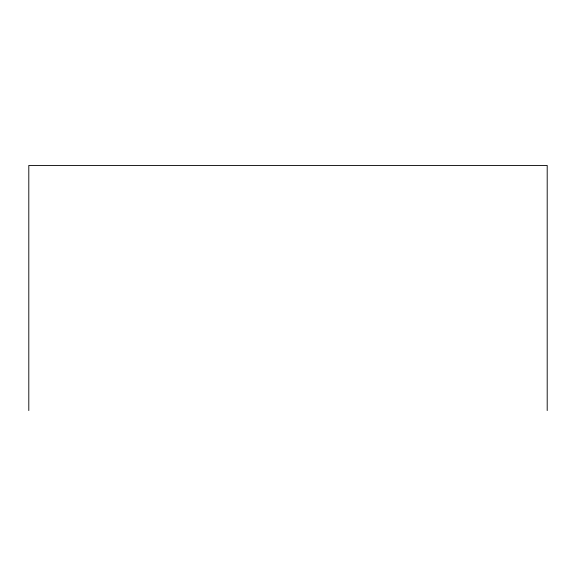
<?xml version="1.0" encoding="UTF-8"?>
<svg xmlns="http://www.w3.org/2000/svg" width="576" height="576" viewBox="0 0 576 576"><rect width="100%" height="100%" fill="white"/><g stroke="black" fill="none" stroke-linecap="round" stroke-linejoin="round"><path stroke-width="0.86" d="M547.2 410.551L547.2 165.449L28.8 165.449L28.8 410.551"/></g></svg>
